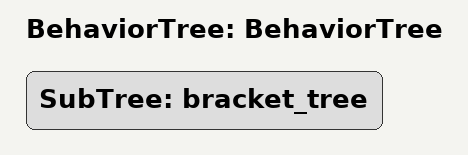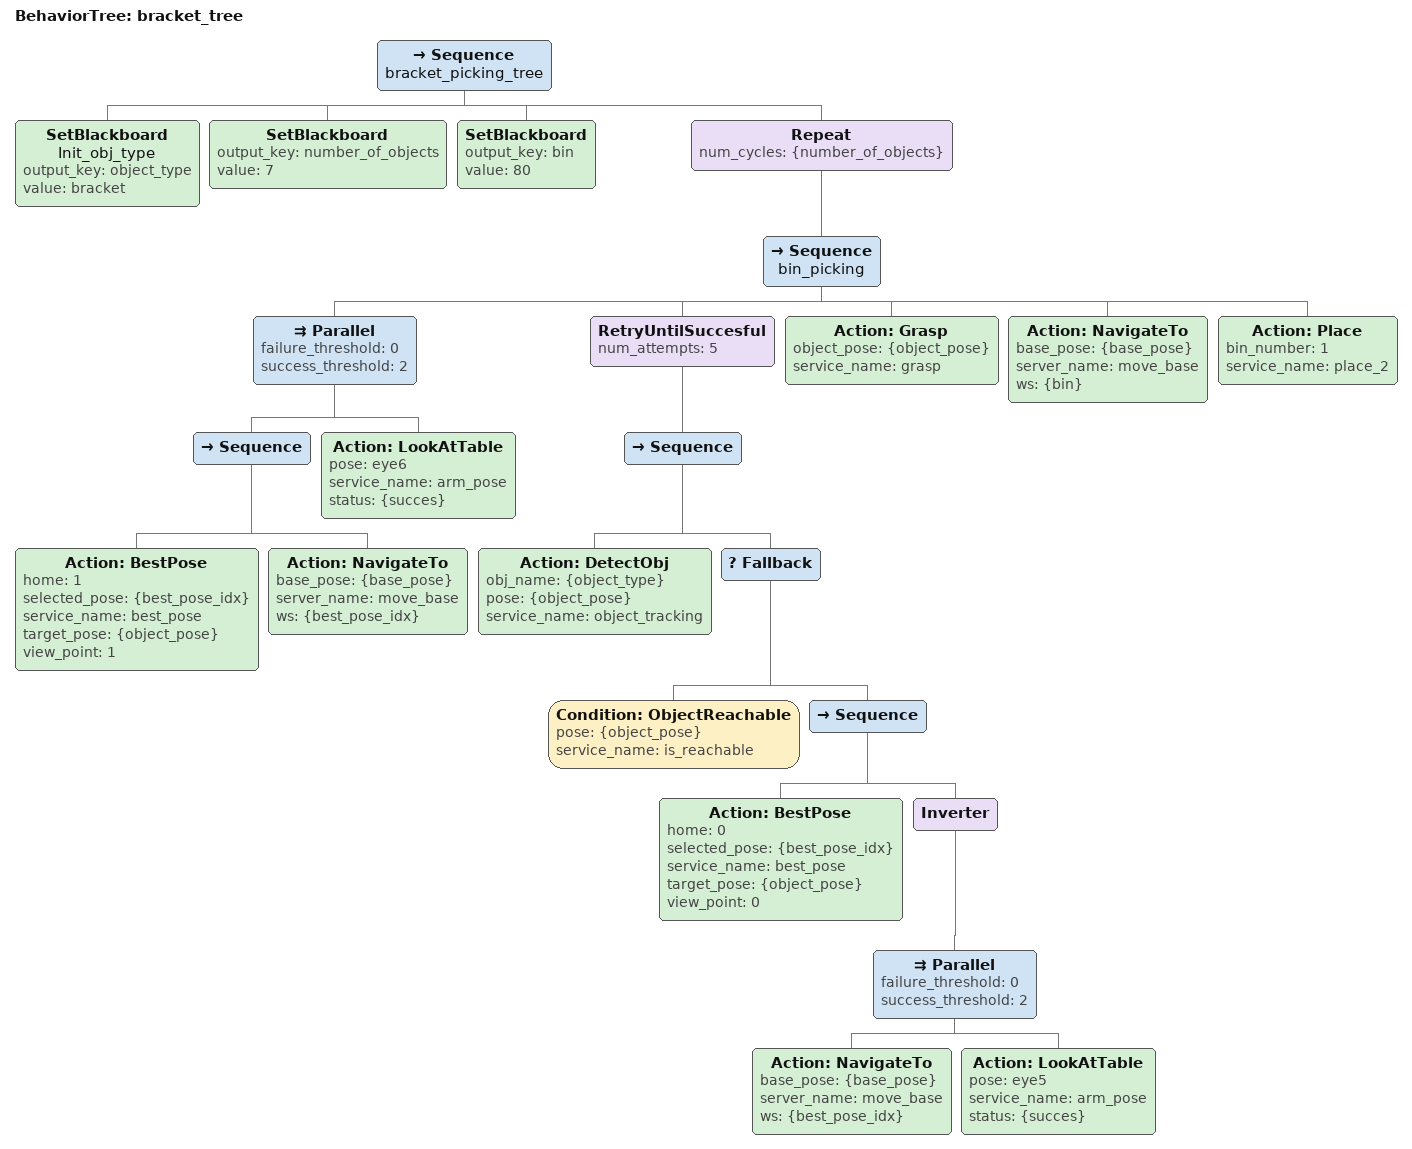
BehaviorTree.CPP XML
<?xml version="1.0"?>
<root main_tree_to_execute="BehaviorTree">
    <BehaviorTree ID="BehaviorTree">
        <SubTree ID="bracket_tree"/>
    </BehaviorTree>
    <BehaviorTree ID="bracket_tree">
        <Sequence name="bracket_picking_tree">
            <SetBlackboard name="Init_obj_type" output_key="object_type" value="bracket"/>
            <SetBlackboard output_key="number_of_objects" value="7"/>
            <SetBlackboard output_key="bin" value="80"/>
            <Repeat num_cycles="{number_of_objects}">
                <Sequence name="bin_picking">
                    <Parallel failure_threshold="0" success_threshold="2">
                        <Sequence>
                            <Action ID="BestPose" home="1" selected_pose="{best_pose_idx}" service_name="best_pose" target_pose="{object_pose}" view_point="1"/>
                            <Action ID="NavigateTo" base_pose="{base_pose}" server_name="move_base" ws="{best_pose_idx}"/>
                        </Sequence>
                        <Action ID="LookAtTable" pose="eye6" service_name="arm_pose" status="{succes}"/>
                    </Parallel>
                    <RetryUntilSuccesful num_attempts="5">
                        <Sequence>
                            <Action ID="DetectObj" obj_name="{object_type}" pose="{object_pose}" service_name="object_tracking"/>
                            <Fallback>
                                <Condition ID="ObjectReachable" pose="{object_pose}" service_name="is_reachable"/>
                                <Sequence>
                                    <Action ID="BestPose" home="0" selected_pose="{best_pose_idx}" service_name="best_pose" target_pose="{object_pose}" view_point="0"/>
                                    <Inverter>
                                        <Parallel failure_threshold="0" success_threshold="2">
                                            <Action ID="NavigateTo" base_pose="{base_pose}" server_name="move_base" ws="{best_pose_idx}"/>
                                            <Action ID="LookAtTable" pose="eye5" service_name="arm_pose" status="{succes}"/>
                                        </Parallel>
                                    </Inverter>
                                </Sequence>
                            </Fallback>
                        </Sequence>
                    </RetryUntilSuccesful>
                    <Action ID="Grasp" object_pose="{object_pose}" service_name="grasp"/>
                    <Action ID="NavigateTo" base_pose="{base_pose}" server_name="move_base" ws="{bin}"/>
                    <Action ID="Place" bin_number="1" service_name="place_2"/>
                </Sequence>
            </Repeat>
        </Sequence>
    </BehaviorTree>
</root>
